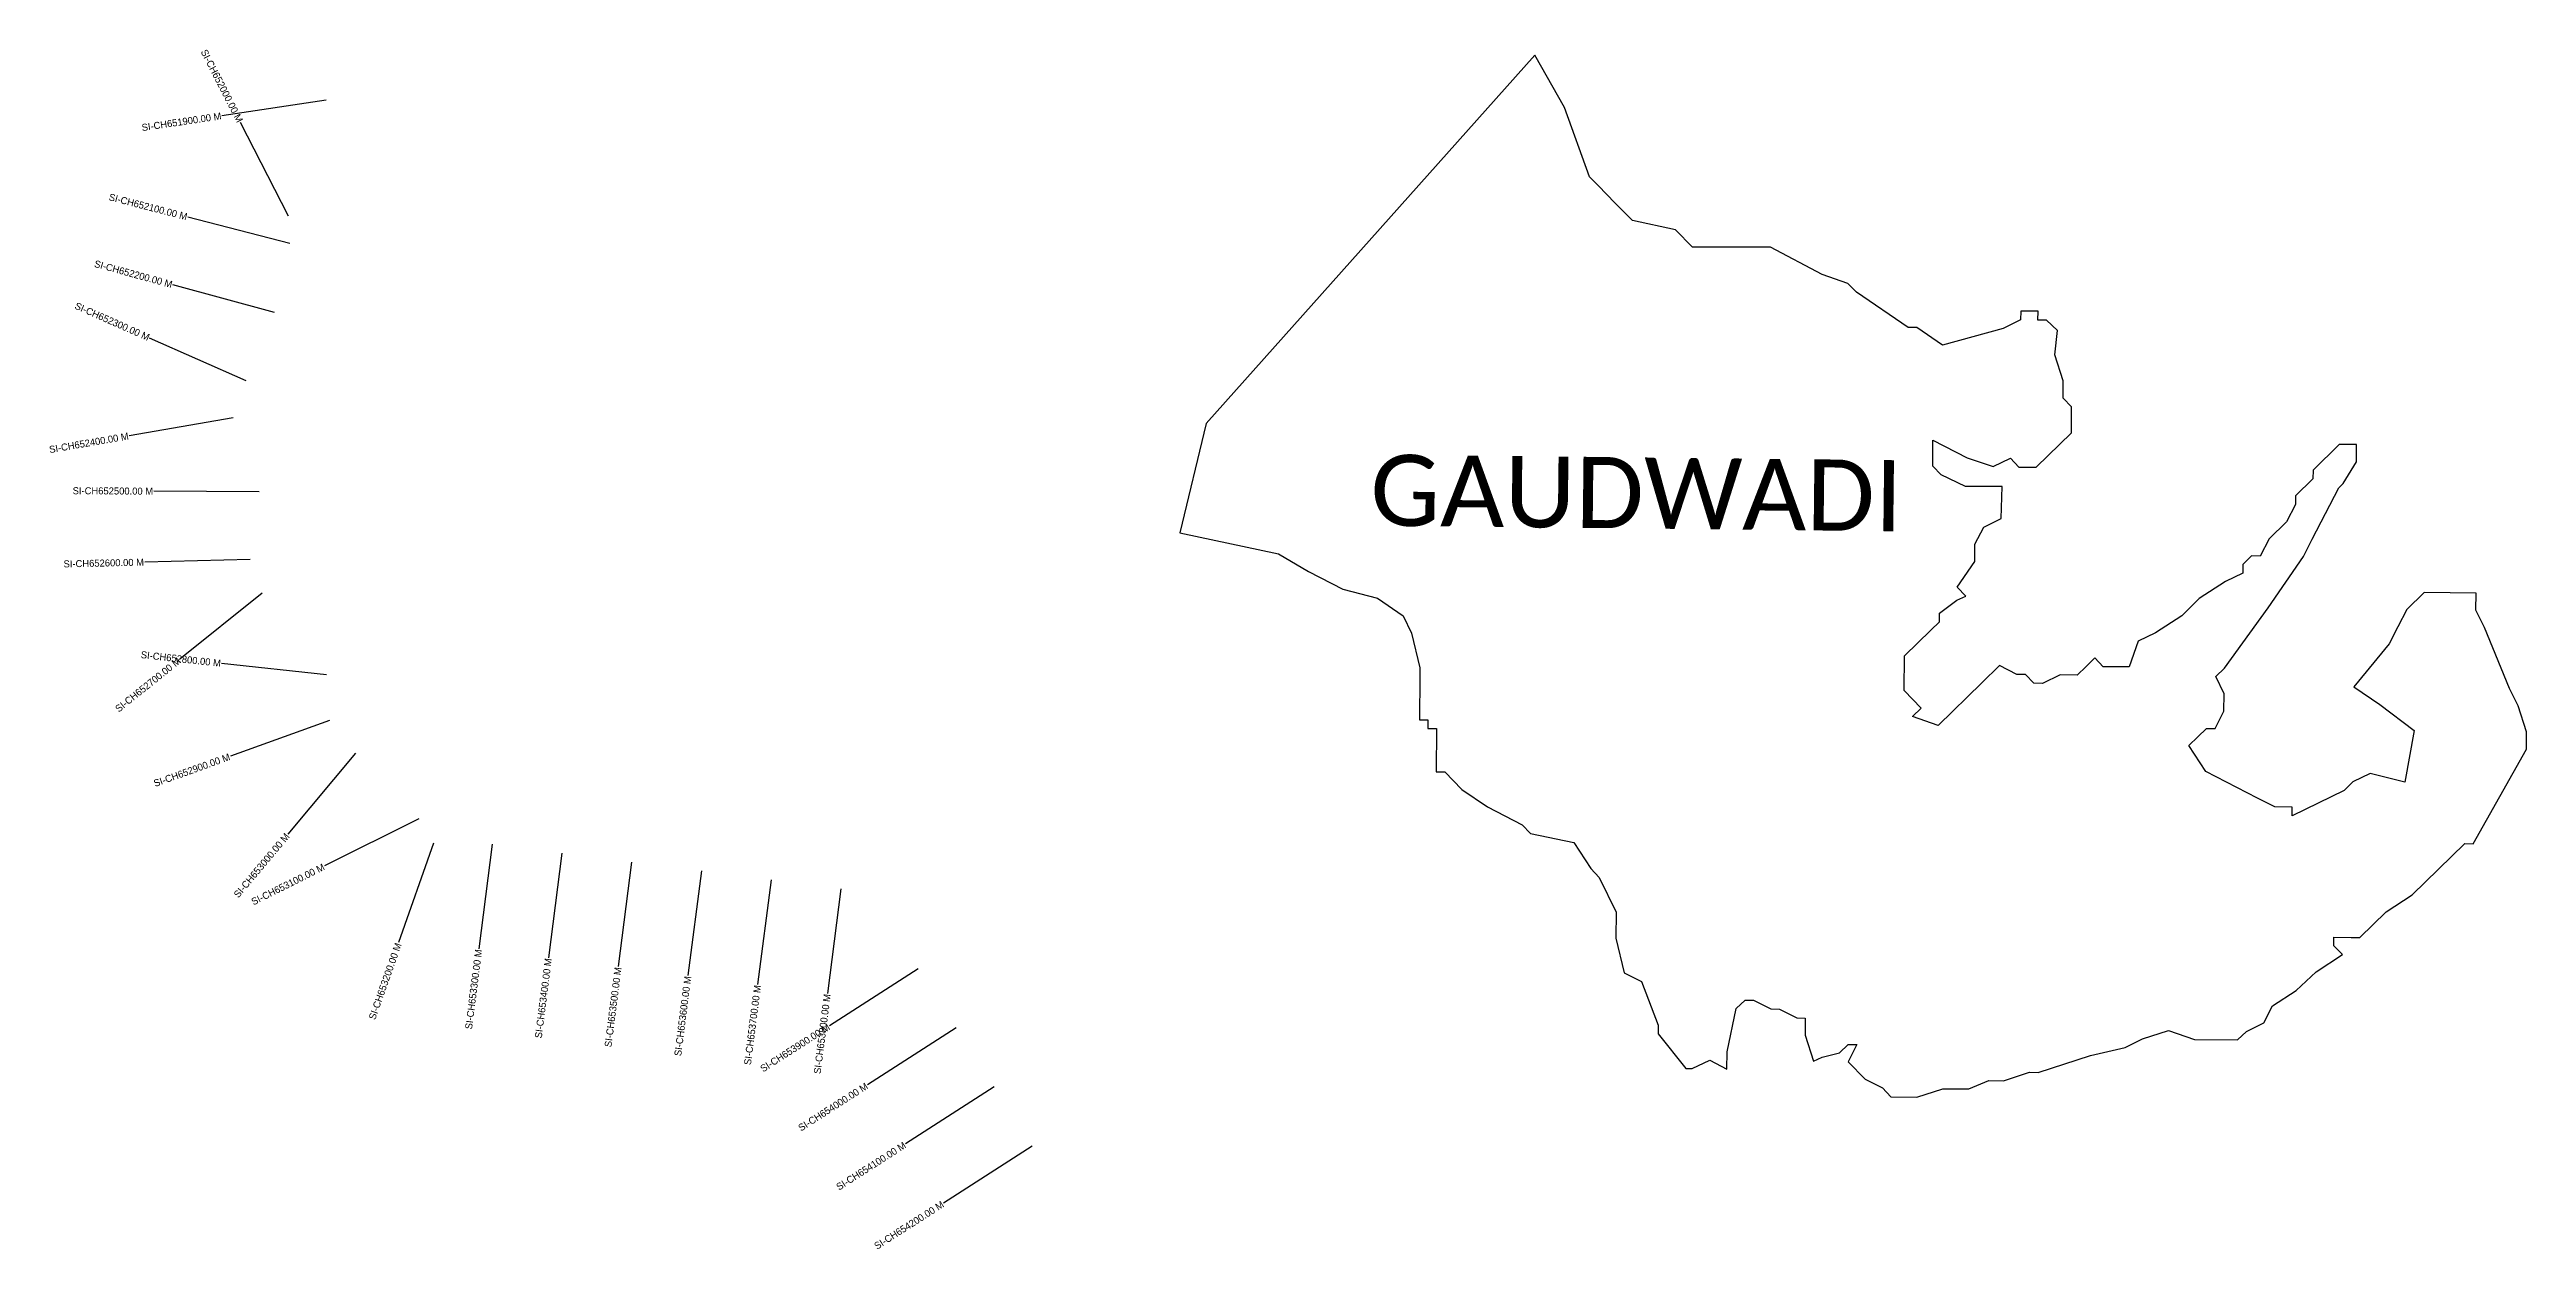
# Model space of a CAD drawing. Header units: metres. Extents: x 331655 to 335180, y 1791143 to 1792852.
import ezdxf
from ezdxf.enums import TextEntityAlignment as Align

# ---------------------------------------------------------------- set-up
doc = ezdxf.new("R2010")
doc.units = ezdxf.units.M
for name, color, linetype in [('CS', 134, 'Continuous'), ('CSMark', 6, 'Continuous'), ('VILLAGE BOUNDRY', 10, 'Continuous'), ('VILLAGE NAME', 250, 'Continuous')]:
    doc.layers.add(name, color=color, linetype=linetype)

msp = doc.modelspace()

# ---------------------------------------------------------------- linework, layer by layer
at = {"layer": 'CS'}
for p, q in [((332048.8, 1792779.5), (331900.5, 1792757.4)), ((331995.1, 1792614.3), (331926.9, 1792747.9)), ((331997, 1792575.6), (331851.8, 1792613.1)), ((331975.2, 1792477), (331830.5, 1792516.6)), ((331934.7, 1792380), (331797.6, 1792440.8)), ((331916.3, 1792327.3), (331768.5, 1792301.7)), ((331953.5, 1792221.9), (331803.5, 1792222.8)), ((331940.5, 1792125.4), (331790.5, 1792121.9)), ((331957.6, 1792077.6), (331840.6, 1791983.7)), ((332049, 1791961.2), (331899.9, 1791977.6)), ((332053.6, 1791896.3), (331912.5, 1791845.6)), ((332090.6, 1791849.7), (331994.2, 1791734.7)), ((332180.6, 1791756.4), (332046.4, 1791689.3)), ((332201.6, 1791721.7), (332151.9, 1791580.2)), ((332285, 1791720.2), (332265.9, 1791571.5)), ((332384.2, 1791707.6), (332365.1, 1791558.8)), ((332483.4, 1791694.9), (332464.3, 1791546.1)), ((332582.6, 1791682.2), (332563.5, 1791533.4)), ((332681.7, 1791669.5), (332662.7, 1791520.7)), ((332780.9, 1791656.8), (332761.9, 1791508)), ((332891.2, 1791543), (332765, 1791461.9)), ((332945.2, 1791458.8), (332819, 1791377.8)), ((332999.2, 1791374.7), (332873, 1791293.6)), ((333053.3, 1791290.5), (332927, 1791209.5))]:
    msp.add_line(p, q, dxfattribs=at)
at = {"layer": 'VILLAGE BOUNDRY'}
msp.add_lwpolyline([(334334.8, 1792295.7), (334383.7, 1792270.5), (334420.5, 1792257.8), (334445.2, 1792269.8), (334457.4, 1792257.1), (334482.1, 1792257.1), (334532.2, 1792305.8), (334532.2, 1792342.7), (334520.1, 1792355.1), (334520.3, 1792379.8), (334508.4, 1792416.8), (334512.1, 1792451.8), (334496.6, 1792466.2), (334484.3, 1792466.3), (334484.5, 1792478.9), (334459.9, 1792478.9), (334459.7, 1792466.6), (334435, 1792454.5), (334348.6, 1792430.9), (334311.9, 1792455.9), (334299.6, 1792456), (334226.3, 1792506.1), (334214.1, 1792518.5), (334177.3, 1792531.2), (334103.9, 1792570.2), (333993.1, 1792570.2), (333968.8, 1792595), (333907.4, 1792608), (333883, 1792632.9), (333858.7, 1792657.8), (333846.5, 1792670.3), (333810.6, 1792769.1), (333768.4, 1792843.4), (333301.1, 1792319.2), (333263.6, 1792163.8), (333403.7, 1792133.5), (333446.5, 1792108.4), (333495.4, 1792083.3), (333544.5, 1792070.4), (333581.2, 1792045.4), (333593.2, 1792020.6), (333605, 1791971.3), (333604.7, 1791946.7), (333604.3, 1791909.7), (333604.2, 1791897.4), (333616.5, 1791897.3), (333616.5, 1791884.9), (333628.7, 1791884.9), (333628, 1791823.3), (333640.3, 1791823.2), (333664.6, 1791798.3), (333701.3, 1791773.3), (333750.3, 1791748.1), (333762.4, 1791735.7), (333823.8, 1791722.7), (333848.1, 1791685.5), (333860.2, 1791673.1), (333884.3, 1791623.6), (333883.9, 1791586.6), (333895.7, 1791537.3), (333920.1, 1791524.7), (333944.1, 1791462.9), (333944, 1791450.6), (333983.5, 1791400.9), (333992.6, 1791400.8), (334017.4, 1791412.9), (334041.9, 1791400.3), (334042.2, 1791424.9), (334055.1, 1791486.3), (334067.6, 1791498.5), (334079.9, 1791498.4), (334104.4, 1791485.8), (334116.7, 1791485.6), (334141.2, 1791473.1), (334153.4, 1791472.9), (334153.2, 1791448.3), (334165.1, 1791411.3), (334177.4, 1791417.3), (334202.1, 1791423.2), (334214.6, 1791435.3), (334226.9, 1791435.2), (334214.3, 1791410.7), (334238.7, 1791385.8), (334263.1, 1791373.3), (334275.3, 1791360.8), (334312.2, 1791360.4), (334349.3, 1791372.3), (334386.2, 1791371.9), (334414.5, 1791383.9), (334435.6, 1791383.7), (334472.6, 1791395.6), (334484.9, 1791395.5), (334559, 1791419.3), (334608.4, 1791431), (334633.2, 1791443.1), (334670.2, 1791455), (334707, 1791442.3), (334768.5, 1791441.6), (334781, 1791453.8), (334805.7, 1791465.8), (334818.3, 1791490.3), (334852, 1791512.2), (334880.4, 1791538.8), (334917.6, 1791563.1), (334905.4, 1791575.5), (334905.5, 1791587.8), (334930.1, 1791587.6), (334942.4, 1791587.4), (334979.8, 1791623.9), (335017, 1791648.2), (335091.6, 1791721.2), (335103.9, 1791721), (335179.5, 1791855.6), (335179.5, 1791880.2), (335167.6, 1791917.3), (335155.6, 1791942), (335119.6, 1792028.6), (335107.6, 1792053.3), (335107.8, 1792077.9), (335034, 1792078.7), (335009.1, 1792054.4), (334996.5, 1792029.9), (334984, 1792005.4), (334934, 1791944.4), (334970.7, 1791919.4), (335019.5, 1791882), (335006.4, 1791808.4), (334957.3, 1791821.1), (334932.6, 1791809.1), (334920.1, 1791796.9), (334846, 1791760.8), (334846, 1791773.1), (334821.4, 1791773.4), (334796.9, 1791786), (334723.5, 1791823.7), (334699.3, 1791860.9), (334711.7, 1791873), (334724.2, 1791885), (334736.5, 1791885), (334749.1, 1791909.5), (334749.3, 1791934.2), (334737.3, 1791958.9), (334749.7, 1791971.1), (334812.2, 1792056.6), (334862.2, 1792129.9), (334874.8, 1792154.4), (334912.5, 1792227.8), (334918.7, 1792233.9), (334937.5, 1792264.4), (334937.8, 1792289.1), (334913.2, 1792289.3), (334875.9, 1792252.8), (334875.7, 1792240.5), (334850.9, 1792216.1), (334850.7, 1792203.8), (334838.1, 1792179.4), (334813.2, 1792155), (334800.7, 1792130.5), (334788.4, 1792130.7), (334775.9, 1792118.5), (334775.8, 1792106.2), (334751.1, 1792094.2), (334713.8, 1792069.9), (334689, 1792045.6), (334651.8, 1792021.4), (334627, 1792009.3), (334614.3, 1791972.6), (334602, 1791972.7), (334577.4, 1791973), (334565.2, 1791985.4), (334552.8, 1791973.2), (334540.3, 1791961.1), (334515.8, 1791961.3), (334491, 1791949.3), (334478.7, 1791949.4), (334466.5, 1791962), (334454.2, 1791962), (334429.7, 1791974.6), (334404.8, 1791950.2), (334342.6, 1791889.4), (334305.8, 1791902.1), (334318.3, 1791914.2), (334293.9, 1791939.1), (334294.5, 1791988.3), (334331.8, 1792024.9), (334344.3, 1792037.1), (334344.4, 1792049.4), (334369.2, 1792067.6), (334381.6, 1792073.6), (334369.4, 1792086), (334394.4, 1792122.7), (334394.7, 1792147.3), (334407.2, 1792171.8), (334432, 1792183.8), (334433.3, 1792229.5), (334381.2, 1792229.5), (334346.5, 1792246.3), (334334.8, 1792258.7)], close=True, dxfattribs=at)

# ---------------------------------------------------------------- texts
at = {"layer": 'CSMark'}
for s, rotation, p in [('SI-CH652000.00 M', 297.0365, (331926.4, 1792748.8)), ('SI-CH651900.00 M', 8.493, (331899.5, 1792757.2)), ('SI-CH652100.00 M', 345.5123, (331850.8, 1792613.4)), ('SI-CH652200.00 M', 344.6818, (331829.6, 1792516.9)), ('SI-CH652300.00 M', 336.0614, (331796.7, 1792441.2)), ('SI-CH652400.00 M', 9.8442, (331767.5, 1792301.5)), ('SI-CH652500.00 M', 359.6259, (331802.5, 1792222.8)), ('SI-CH652600.00 M', 1.3187, (331789.5, 1792121.9)), ('SI-CH652700.00 M', 38.7508, (331839.8, 1791983.1)), ('SI-CH652800.00 M', 353.7154, (331898.9, 1791977.8)), ('SI-CH652900.00 M', 19.7687, (331911.5, 1791845.2)), ('SI-CH653000.00 M', 50.0362, (331993.6, 1791734)), ('SI-CH653100.00 M', 26.5786, (332045.5, 1791688.8)), ('SI-CH653200.00 M', 70.6523, (332151.6, 1791579.2)), ('SI-CH653300.00 M', 82.7128, (332265.8, 1791570.5)), ('SI-CH653400.00 M', 82.7128, (332365, 1791557.8)), ('SI-CH653500.00 M', 82.7128, (332464.2, 1791545.1)), ('SI-CH653600.00 M', 82.7128, (332563.4, 1791532.4)), ('SI-CH653700.00 M', 82.7128, (332662.6, 1791519.7)), ('SI-CH653800.00 M', 82.7128, (332761.8, 1791507)), ('SI-CH653900.00 M', 32.6965, (332764.1, 1791461.4)), ('SI-CH654000.00 M', 32.6965, (332818.1, 1791377.2)), ('SI-CH654100.00 M', 32.6965, (332872.2, 1791293.1)), ('SI-CH654200.00 M', 32.6965, (332926.2, 1791208.9))]:
    msp.add_text(s, height=10, rotation=rotation, dxfattribs=at).set_placement(p, align=Align.MIDDLE_RIGHT)
at = {"layer": 'VILLAGE NAME', "insert": (333535.2, 1792275.1), "char_height": 101.185, "attachment_point": 1, "rotation": 359.3742}
msp.add_mtext_dynamic_manual_height_columns('{\\fCalibri|b0|i0|c0|p34;GAUDWADI}', width=998.468, gutter_width=505.9, heights=[0], dxfattribs=at)

doc.saveas('drawing.dxf')
